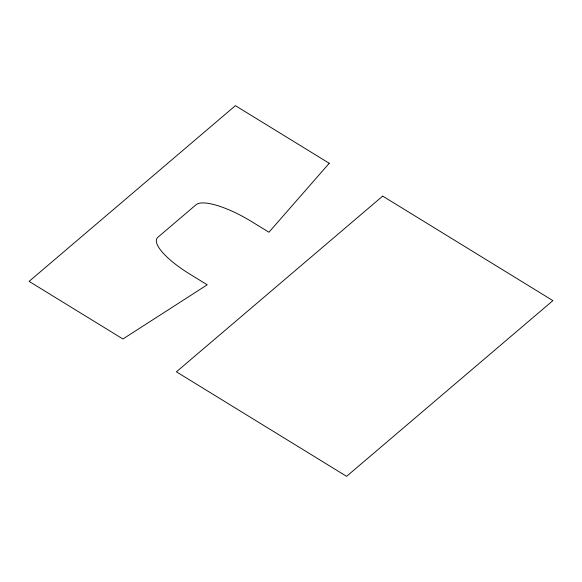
<?xml version="1.0" encoding="UTF-8"?>
<svg xmlns="http://www.w3.org/2000/svg" width="582" height="582" viewBox="0 0 582 582"><rect width="100%" height="100%" fill="white"/><g stroke="black" fill="none" stroke-linecap="round" stroke-linejoin="round"><path stroke-width="0.87" d="M329.237 163.28L268.942 232.225L251.482 221.509A51.456 14.615 29.9 0 0 196.09 204.719L157.882 237.26A51.456 14.615 29.9 0 0 189.768 274.071L207.228 284.787L122.933 338.993L29.1 281.375L235.404 105.662L329.237 163.28M382.694 196.112L176.39 371.818L346.596 476.338L552.9 300.625L382.694 196.112"/></g></svg>
